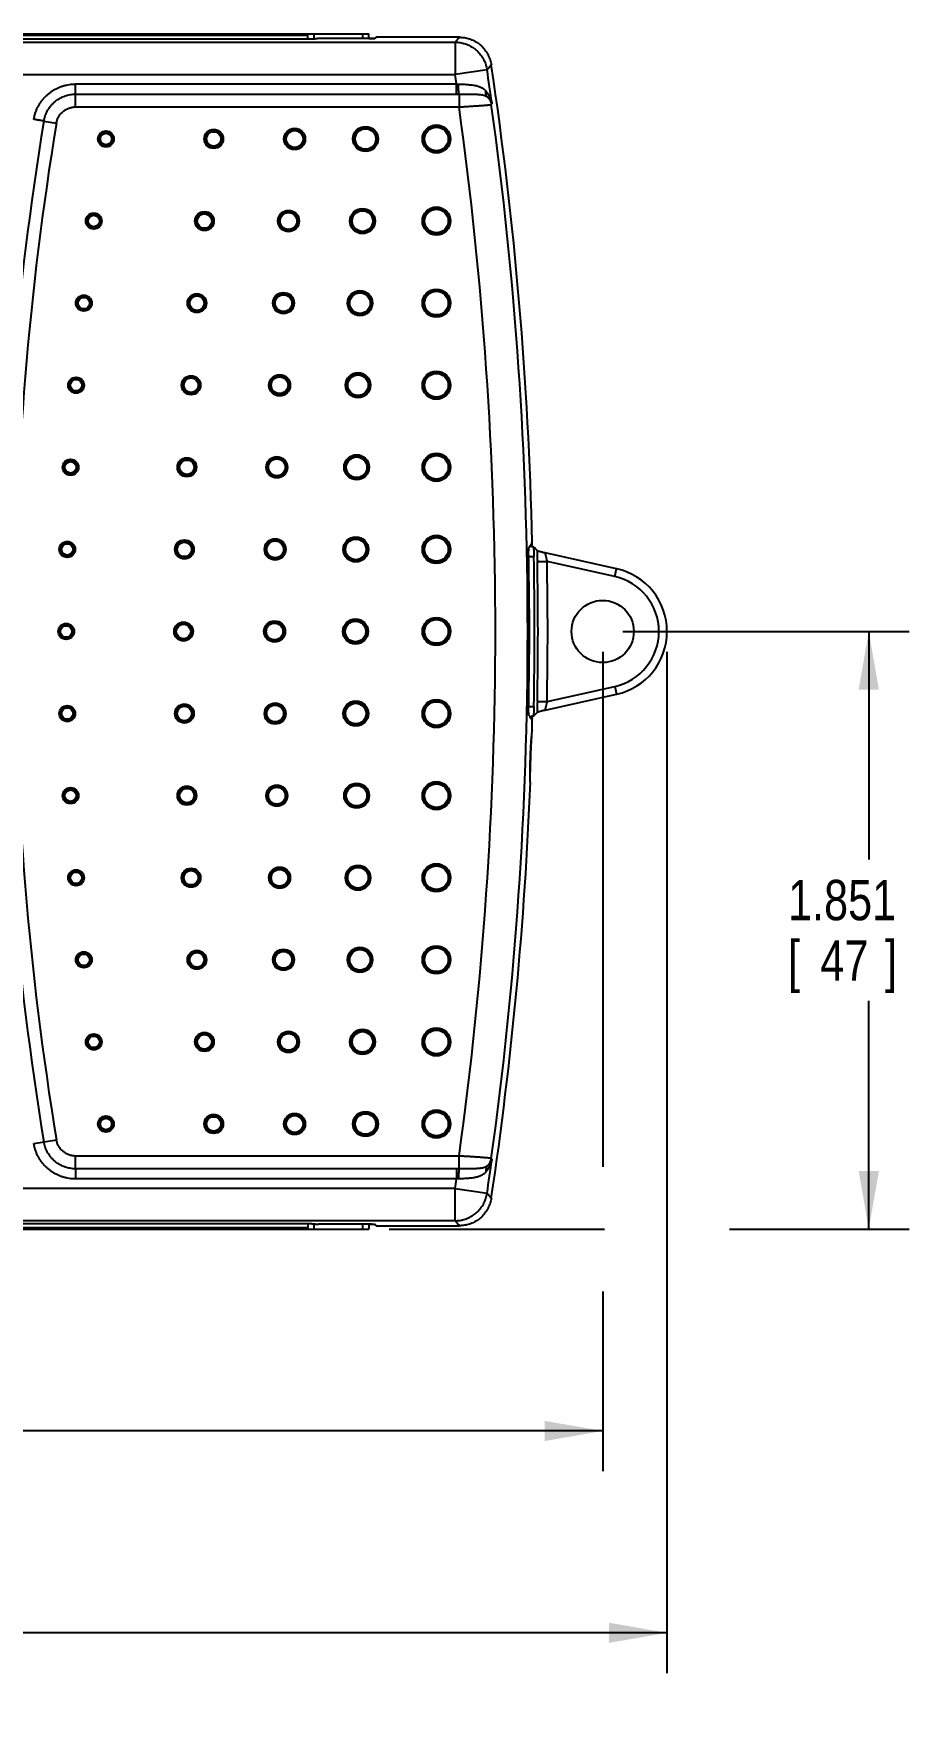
# Model space of a CAD drawing. Header units: inches. Extents: x 0 to 34, y 0 to 22.
# Drawn here: x 19.19 to 21.9, y 9.24 to 14.48 of the extents above; entities that cross this region are included whole.
import ezdxf

# ---------------------------------------------------------------- set-up
doc = ezdxf.new("R2010")
doc.units = ezdxf.units.IN
doc.header["$LTSCALE"] = 1.87
doc.header["$MEASUREMENT"] = 0
doc.layers.get('0').update_dxf_attribs({"linetype": 'CONTINUOUS'})
doc.layers.add('DIMENSIONS', color=7, linetype='CONTINUOUS')
doc.styles.get("Standard").update_dxf_attribs({"font": 'txt', "width": 0.8})
doc.dimstyles.new('DIMSTYLE_1', dxfattribs={"dimtxt": 0.125, "dimasz": 0.18, "dimexe": 0.18, "dimexo": 0.0625, "dimgap": 0.09, "dimtad": 0, "dimtih": 1, "dimtoh": 1, "dimdec": 3, "dimzin": 4, "dimdsep": 46, "dimtxsty": 'STANDARD', "dimblk": '_FILLED', "dimblk1": '_FILLED', "dimblk2": '_FILLED', "dimcen": 0.09, "dimadec": 0, "dimazin": 0, "dimtp": 0.01, "dimtm": 0.01, "dimtfac": 1, "dimtdec": 3, "dimtofl": 0, "dimtmove": 0, "dimatfit": 3, "dimldrblk": '_FILLED', "dimfxl": 1, "dimtolj": 1, "dimtzin": 4, "dimarcsym": 0})

# ---------------------------------------------------------------- blocks, each defined once
blk = doc.blocks.new('_FILLED')
at = {"color": 0, "linetype": 'BYBLOCK'}
blk.add_solid([(0, 0), (-1, 0.174), (-1, -0.174)], dxfattribs=at)
blk = doc.blocks.new('*D5')
at = {"layer": 'DIMENSIONS', "color": 2, "linetype": 'CONTINUOUS'}
for p, q in [((21.0149, 12.6287), (21.9015, 12.6287)), ((21.7765, 12.6287), (21.7765, 11.9222)), ((21.7765, 10.7782), (21.7765, 11.4847)), ((20.2912, 10.7782), (20.9583, 10.7782)), ((21.3447, 10.7782), (21.9015, 10.7782))]:
    blk.add_line(p, q, dxfattribs=at)
at = {"layer": 'DIMENSIONS', "color": 2, "linetype": 'CONTINUOUS', "xscale": 0.18, "yscale": 0.18, "zscale": 0.18}
for p, rotation in [((21.7765, 12.6287), 90), ((21.7765, 10.7782), 270)]:
    blk.add_blockref('_FILLED', p, dxfattribs=dict(at, rotation=rotation))
at = {"layer": 'DIMENSIONS', "color": 2, "linetype": 'CONTINUOUS', "width": 0.8}
for s, p in [('1.851', (21.5265, 11.7347)), ('[', (21.5265, 11.5472)), ('47', (21.6265, 11.5472)), (']', (21.8265, 11.5472))]:
    blk.add_text(s, height=0.125, dxfattribs=at).set_placement(p)
blk = doc.blocks.new('*D6')
at = {"layer": 'DIMENSIONS', "color": 2, "linetype": 'CONTINUOUS'}
for p, q in [((14.0876, 12.5662), (14.0876, 9.4032)), ((21.1515, 12.5662), (21.1515, 9.4032)), ((14.0876, 9.5282), (17.1571, 9.5282)), ((21.1515, 9.5282), (18.0821, 9.5282))]:
    blk.add_line(p, q, dxfattribs=at)
at = {"layer": 'DIMENSIONS', "color": 2, "linetype": 'CONTINUOUS', "xscale": 0.18, "yscale": 0.18, "zscale": 0.18, "rotation": 180}
blk.add_blockref('_FILLED', (14.0876, 9.5282), dxfattribs=at)
at = {"layer": 'DIMENSIONS', "color": 2, "linetype": 'CONTINUOUS', "xscale": 0.18, "yscale": 0.18, "zscale": 0.18}
blk.add_blockref('_FILLED', (21.1515, 9.5282), dxfattribs=at)
at = {"layer": 'DIMENSIONS', "color": 2, "linetype": 'CONTINUOUS', "width": 0.8}
for s, p in [('7.064', (17.2196, 9.4657)), ('[', (17.2196, 9.2782)), ('179.42', (17.3196, 9.2782)), (']', (17.9196, 9.2782))]:
    blk.add_text(s, height=0.125, dxfattribs=at).set_placement(p)
blk = doc.blocks.new('*D7')
at = {"layer": 'DIMENSIONS', "color": 2, "linetype": 'CONTINUOUS'}
for p, q in [((14.0876, 12.5662), (14.0876, 10.0282)), ((20.9524, 12.5662), (20.9524, 10.9714)), ((20.9524, 10.585), (20.9524, 10.0282)), ((14.0876, 10.1532), (17.0575, 10.1532)), ((20.9524, 10.1532), (17.9825, 10.1532))]:
    blk.add_line(p, q, dxfattribs=at)
at = {"layer": 'DIMENSIONS', "color": 2, "linetype": 'CONTINUOUS', "xscale": 0.18, "yscale": 0.18, "zscale": 0.18, "rotation": 180}
blk.add_blockref('_FILLED', (14.0876, 10.1532), dxfattribs=at)
at = {"layer": 'DIMENSIONS', "color": 2, "linetype": 'CONTINUOUS', "xscale": 0.18, "yscale": 0.18, "zscale": 0.18}
blk.add_blockref('_FILLED', (20.9524, 10.1532), dxfattribs=at)
at = {"layer": 'DIMENSIONS', "color": 2, "linetype": 'CONTINUOUS', "width": 0.8}
for s, p in [('6.865', (17.12, 10.0907)), ('[', (17.12, 9.9032)), ('174.37', (17.22, 9.9032)), (']', (17.82, 9.9032))]:
    blk.add_text(s, height=0.125, dxfattribs=at).set_placement(p)

msp = doc.modelspace()

# ---------------------------------------------------------------- linework, layer by layer
at = {"color": 7, "linetype": 'CONTINUOUS'}
for p, q in [((17.4197, 14.4792), (20.2287, 14.4792)), ((20.0519, 14.4627), (17.5973, 14.4627)), ((17.6087, 14.4753), (20.0398, 14.4753)), ((20.0398, 14.4627), (20.0398, 14.4792)), ((20.0594, 14.4628), (20.0594, 14.4792)), ((20.0628, 14.4639), (20.0619, 14.463)), ((20.2375, 14.4643), (20.0728, 14.4643)), ((20.2091, 14.4792), (20.2091, 14.4643)), ((20.2287, 14.4643), (20.2287, 14.4792)), ((20.2516, 14.4687), (20.2475, 14.4646)), ((20.2514, 14.4687), (20.2483, 14.4656)), ((20.2483, 14.4656), (20.2483, 14.4654)), ((20.5087, 14.4687), (20.2514, 14.4687)), ((20.2514, 14.4685), (20.2514, 14.4687)), ((14.3298, 14.4533), (20.4954, 14.4533)), ((20.4954, 14.4533), (20.4954, 14.3534)), ((20.5943, 14.368), (20.4954, 14.3534)), ((14.3298, 14.3534), (20.4954, 14.3534)), ((19.32, 14.253), (19.32, 14.324)), ((19.32, 14.324), (20.4997, 14.324)), ((20.4997, 14.2924), (20.4997, 14.324)), ((19.32, 14.2924), (20.4997, 14.2924)), ((19.32, 14.253), (20.5077, 14.253)), ((20.5077, 14.2925), (20.5077, 14.253)), ((19.2219, 14.2092), (19.2609, 14.2028)), ((20.7273, 12.8931), (20.7321, 12.8931)), ((20.7344, 12.8978), (20.7303, 12.8978)), ((20.738, 12.891), (20.7319, 12.891)), ((20.7232, 12.8612), (20.7393, 12.8612)), ((20.7501, 12.845), (20.7801, 12.8455)), ((20.7744, 12.8724), (20.7734, 12.8727)), ((20.9957, 12.8231), (20.7744, 12.8724)), ((20.9903, 12.7987), (20.7801, 12.8455)), ((20.9903, 12.7987), (20.9957, 12.8231)), ((20.7744, 12.385), (20.9957, 12.4344)), ((20.7801, 12.4119), (20.9903, 12.4588)), ((20.9903, 12.4588), (20.9957, 12.4344)), ((20.7232, 12.3963), (20.7393, 12.3963)), ((20.7501, 12.4124), (20.7801, 12.4119)), ((20.7734, 12.3848), (20.7744, 12.385)), ((20.7273, 12.3643), (20.7321, 12.3643)), ((20.7344, 12.3596), (20.7303, 12.3596)), ((20.738, 12.3665), (20.7319, 12.3665)), ((20.7329, 12.3029), (20.7325, 12.3029)), ((20.7283, 12.1646), (20.7279, 12.1646)), ((19.1908, 11.0431), (19.2609, 11.0546)), ((20.5077, 11.0044), (19.32, 11.0044)), ((19.32, 10.965), (19.32, 11.0044)), ((20.5077, 10.965), (20.5077, 11.0044)), ((20.4997, 10.965), (19.32, 10.965)), ((20.4997, 10.965), (20.4997, 10.9334)), ((20.4954, 10.9041), (14.3298, 10.9041)), ((20.4997, 10.9334), (19.32, 10.9334)), ((20.4954, 10.9041), (20.5943, 10.8895)), ((20.4954, 10.8041), (20.4954, 10.9041)), ((20.4954, 10.8041), (14.3298, 10.8041)), ((20.0519, 10.7948), (17.5973, 10.7948)), ((20.0398, 10.7948), (20.0398, 10.7782)), ((20.0594, 10.7782), (20.0594, 10.7946)), ((17.4197, 10.7782), (20.2287, 10.7782)), ((20.0398, 10.7822), (17.6087, 10.7822)), ((20.0628, 10.7935), (20.0619, 10.7944)), ((20.2375, 10.7932), (20.0728, 10.7932)), ((20.2091, 10.7932), (20.2091, 10.7782)), ((20.2287, 10.7932), (20.2287, 10.7782)), ((20.2516, 10.7887), (20.2475, 10.7928)), ((20.2483, 10.792), (20.2483, 10.7918)), ((20.2514, 10.7887), (20.2483, 10.7918)), ((20.2514, 10.7887), (20.2514, 10.7889)), ((20.2514, 10.7887), (20.5087, 10.7887))]:
    msp.add_line(p, q, dxfattribs=at)
for centre, radius in [((19.4142, 14.1537), 0.0248), ((19.4142, 14.1537), 0.0213), ((19.4142, 14.1537), 0.0212), ((19.4142, 14.1537), 0.0177), ((19.7478, 14.1537), 0.0295), ((19.7478, 14.1537), 0.026), ((19.7478, 14.1537), 0.0259), ((19.7478, 14.1537), 0.0224), ((19.9985, 14.1537), 0.033), ((19.9985, 14.1537), 0.0295), ((19.9985, 14.1537), 0.0295), ((19.9985, 14.1537), 0.026), ((20.218, 14.1537), 0.0389), ((20.218, 14.1537), 0.0354), ((20.218, 14.1537), 0.0354), ((20.218, 14.1537), 0.0319), ((20.4376, 14.1537), 0.0436), ((20.4376, 14.1537), 0.0401), ((20.4376, 14.1537), 0.0401), ((20.4376, 14.1537), 0.0366), ((20.4376, 13.8996), 0.0436), ((20.4376, 13.8996), 0.0401), ((20.4376, 13.8996), 0.0401), ((19.3764, 13.8996), 0.0248), ((19.3764, 13.8996), 0.0213), ((19.3764, 13.8996), 0.0212), ((19.3764, 13.8996), 0.0177), ((19.7192, 13.8996), 0.0295), ((19.7192, 13.8996), 0.026), ((19.7192, 13.8996), 0.0259), ((19.7192, 13.8996), 0.0224), ((19.9795, 13.8996), 0.033), ((19.9795, 13.8996), 0.0295), ((19.9795, 13.8996), 0.0295), ((19.9795, 13.8996), 0.026), ((20.2085, 13.8996), 0.0389), ((20.2085, 13.8996), 0.0354), ((20.2085, 13.8996), 0.0354), ((20.2085, 13.8996), 0.0319), ((20.4376, 13.8996), 0.0366), ((19.964, 13.6454), 0.033), ((20.2008, 13.6454), 0.0389), ((20.2008, 13.6454), 0.0354), ((20.2008, 13.6454), 0.0354), ((20.2008, 13.6454), 0.0319), ((20.4376, 13.6454), 0.0436), ((20.4376, 13.6454), 0.0401), ((20.4376, 13.6454), 0.0401), ((20.4376, 13.6454), 0.0366), ((19.3456, 13.6454), 0.0248), ((19.3456, 13.6454), 0.0213), ((19.3456, 13.6454), 0.0212), ((19.3456, 13.6454), 0.0177), ((19.6958, 13.6454), 0.0295), ((19.6958, 13.6454), 0.026), ((19.6958, 13.6454), 0.0259), ((19.6958, 13.6454), 0.0224), ((19.964, 13.6454), 0.0295), ((19.964, 13.6454), 0.0295), ((19.964, 13.6454), 0.026), ((19.3217, 13.3912), 0.0248), ((19.6777, 13.3912), 0.0295), ((19.6777, 13.3912), 0.026), ((19.6777, 13.3912), 0.0259), ((19.9519, 13.3912), 0.033), ((19.9519, 13.3912), 0.0295), ((19.9519, 13.3912), 0.0295), ((19.9519, 13.3912), 0.026), ((20.1947, 13.3912), 0.0389), ((20.1947, 13.3912), 0.0354), ((20.1947, 13.3912), 0.0354), ((20.1947, 13.3912), 0.0319), ((20.4376, 13.3912), 0.0436), ((20.4376, 13.3912), 0.0401), ((20.4376, 13.3912), 0.0401), ((20.4376, 13.3912), 0.0366), ((19.3217, 13.3912), 0.0212), ((19.3217, 13.3912), 0.0213), ((19.3217, 13.3912), 0.0177), ((19.6777, 13.3912), 0.0224), ((19.3046, 13.1371), 0.0248), ((19.3046, 13.1371), 0.0212), ((19.3046, 13.1371), 0.0213), ((19.3046, 13.1371), 0.0177), ((19.6648, 13.1371), 0.0295), ((19.6648, 13.1371), 0.026), ((19.6648, 13.1371), 0.0259), ((19.6648, 13.1371), 0.0224), ((19.9433, 13.1371), 0.033), ((19.9433, 13.1371), 0.0295), ((19.9433, 13.1371), 0.0295), ((19.9433, 13.1371), 0.026), ((20.1904, 13.1371), 0.0389), ((20.1904, 13.1371), 0.0354), ((20.1904, 13.1371), 0.0354), ((20.1904, 13.1371), 0.0319), ((20.4376, 13.1371), 0.0436), ((20.4376, 13.1371), 0.0401), ((20.4376, 13.1371), 0.0401), ((20.4376, 13.1371), 0.0366), ((19.2944, 12.8829), 0.0248), ((19.2944, 12.8829), 0.0213), ((19.2944, 12.8829), 0.0212), ((19.2944, 12.8829), 0.0177), ((19.657, 12.8829), 0.0295), ((19.657, 12.8829), 0.026), ((19.657, 12.8829), 0.0259), ((19.657, 12.8829), 0.0224), ((19.9381, 12.8829), 0.033), ((19.9381, 12.8829), 0.0295), ((19.9381, 12.8829), 0.0295), ((19.9381, 12.8829), 0.026), ((20.1879, 12.8829), 0.0389), ((20.1879, 12.8829), 0.0354), ((20.1879, 12.8829), 0.0354), ((20.1879, 12.8829), 0.0319), ((20.4376, 12.8829), 0.0436), ((20.4376, 12.8829), 0.0401), ((20.4376, 12.8829), 0.0401), ((20.4376, 12.8829), 0.0366), ((20.9524, 12.6287), 0.0964), ((19.291, 12.6287), 0.0248), ((19.291, 12.6287), 0.0213), ((19.291, 12.6287), 0.0212), ((19.291, 12.6287), 0.0177), ((19.6544, 12.6287), 0.0295), ((19.6544, 12.6287), 0.026), ((19.6544, 12.6287), 0.0259), ((19.6544, 12.6287), 0.0224), ((19.9364, 12.6287), 0.033), ((19.9364, 12.6287), 0.0295), ((19.9364, 12.6287), 0.0295), ((19.9364, 12.6287), 0.026), ((20.187, 12.6287), 0.0389), ((20.187, 12.6287), 0.0354), ((20.187, 12.6287), 0.0354), ((20.187, 12.6287), 0.0319), ((20.4376, 12.6287), 0.0436), ((20.4376, 12.6287), 0.0401), ((20.4376, 12.6287), 0.0401), ((20.4376, 12.6287), 0.0366), ((19.2944, 12.3746), 0.0248), ((19.2944, 12.3746), 0.0213), ((19.2944, 12.3746), 0.0212), ((19.2944, 12.3746), 0.0177), ((19.657, 12.3746), 0.0295), ((19.657, 12.3746), 0.026), ((19.657, 12.3746), 0.0259), ((19.657, 12.3746), 0.0224), ((19.9381, 12.3746), 0.033), ((19.9381, 12.3746), 0.0295), ((19.9381, 12.3746), 0.0295), ((19.9381, 12.3746), 0.026), ((20.1879, 12.3746), 0.0389), ((20.1879, 12.3746), 0.0354), ((20.1879, 12.3746), 0.0354), ((20.1879, 12.3746), 0.0319), ((20.4376, 12.3746), 0.0436), ((20.4376, 12.3746), 0.0401), ((20.4376, 12.3746), 0.0401), ((20.4376, 12.3746), 0.0366), ((20.1904, 12.1204), 0.0389), ((20.4376, 12.1204), 0.0436), ((20.4376, 12.1204), 0.0401), ((20.4376, 12.1204), 0.0401), ((20.4376, 12.1204), 0.0366), ((19.3046, 12.1204), 0.0248), ((19.3046, 12.1204), 0.0213), ((19.3046, 12.1204), 0.0212), ((19.3046, 12.1204), 0.0177), ((19.6648, 12.1204), 0.0295), ((19.6648, 12.1204), 0.026), ((19.6648, 12.1204), 0.0259), ((19.6648, 12.1204), 0.0224), ((19.9433, 12.1204), 0.033), ((19.9433, 12.1204), 0.0295), ((19.9433, 12.1204), 0.0295), ((19.9433, 12.1204), 0.026), ((20.1904, 12.1204), 0.0354), ((20.1904, 12.1204), 0.0354), ((20.1904, 12.1204), 0.0319), ((19.6777, 11.8662), 0.0295), ((19.9519, 11.8662), 0.033), ((19.9519, 11.8662), 0.0295), ((19.9519, 11.8662), 0.0295), ((20.1947, 11.8662), 0.0389), ((20.1947, 11.8662), 0.0354), ((20.1947, 11.8662), 0.0354), ((20.1947, 11.8662), 0.0319), ((20.4376, 11.8662), 0.0436), ((20.4376, 11.8662), 0.0401), ((20.4376, 11.8662), 0.0401), ((20.4376, 11.8662), 0.0366), ((19.3217, 11.8662), 0.0248), ((19.3217, 11.8662), 0.0212), ((19.3217, 11.8662), 0.0213), ((19.3217, 11.8662), 0.0177), ((19.6777, 11.8662), 0.026), ((19.6777, 11.8662), 0.0259), ((19.6777, 11.8662), 0.0224), ((19.9519, 11.8662), 0.026), ((19.3456, 11.6121), 0.0248), ((19.3456, 11.6121), 0.0212), ((19.3456, 11.6121), 0.0213), ((19.6958, 11.6121), 0.0295), ((19.6958, 11.6121), 0.026), ((19.6958, 11.6121), 0.0259), ((19.6958, 11.6121), 0.0224), ((19.964, 11.6121), 0.033), ((19.964, 11.6121), 0.0295), ((19.964, 11.6121), 0.0295), ((19.964, 11.6121), 0.026), ((20.2008, 11.6121), 0.0389), ((20.2008, 11.6121), 0.0354), ((20.2008, 11.6121), 0.0354), ((20.2008, 11.6121), 0.0319), ((20.4376, 11.6121), 0.0436), ((20.4376, 11.6121), 0.0401), ((20.4376, 11.6121), 0.0401), ((20.4376, 11.6121), 0.0366), ((19.3456, 11.6121), 0.0177), ((19.3764, 11.3579), 0.0248), ((19.3764, 11.3579), 0.0213), ((19.3764, 11.3579), 0.0212), ((19.3764, 11.3579), 0.0177), ((19.7192, 11.3579), 0.0295), ((19.7192, 11.3579), 0.026), ((19.7192, 11.3579), 0.0259), ((19.7192, 11.3579), 0.0224), ((19.9795, 11.3579), 0.033), ((19.9795, 11.3579), 0.0295), ((19.9795, 11.3579), 0.0295), ((19.9795, 11.3579), 0.026), ((20.2085, 11.3579), 0.0389), ((20.2085, 11.3579), 0.0354), ((20.2085, 11.3579), 0.0354), ((20.2085, 11.3579), 0.0319), ((20.4376, 11.3579), 0.0436), ((20.4376, 11.3579), 0.0401), ((20.4376, 11.3579), 0.0401), ((20.4376, 11.3579), 0.0366), ((19.4142, 11.1037), 0.0248), ((19.4142, 11.1037), 0.0213), ((19.4142, 11.1037), 0.0212), ((19.4142, 11.1037), 0.0177), ((19.7478, 11.1037), 0.0295), ((19.7478, 11.1037), 0.026), ((19.7478, 11.1037), 0.0259), ((19.7478, 11.1037), 0.0224), ((19.9985, 11.1037), 0.033), ((19.9985, 11.1037), 0.0295), ((19.9985, 11.1037), 0.0295), ((19.9985, 11.1037), 0.026), ((20.218, 11.1037), 0.0389), ((20.218, 11.1037), 0.0354), ((20.218, 11.1037), 0.0354), ((20.218, 11.1037), 0.0319), ((20.4376, 11.1037), 0.0436), ((20.4376, 11.1037), 0.0401), ((20.4376, 11.1037), 0.0401), ((20.4376, 11.1037), 0.0366)]:
    msp.add_circle(centre, radius, dxfattribs=at)
for centre, radius, start, end in [((8.8326, 12.6287), 11.8896, 7.89869, 8.41168), ((8.8326, 12.6287), 11.905, 1.32593, 8.47626), ((8.8326, 12.6287), 11.7896, 8.2674, 8.41168), ((8.8326, 12.6287), 11.7875, 352.07967, 7.92033), ((8.8326, 12.6287), 11.8875, 352.11014, 7.88986), ((28.791, 12.6287), 9.6987, 170.62119, 189.37881), ((28.791, 12.6287), 9.6593, 170.62119, 189.37881), ((8.8324, 12.6287), 11.905, 1.29522, 1.32401), ((8.8326, 12.6287), 11.8928, 358.90693, 1.09307), ((8.8324, 12.6287), 11.9092, 358.88163, 1.11837), ((8.8324, 12.6287), 11.9197, 358.96034, 1.03966), ((8.8324, 12.6287), 11.9497, 358.96034, 1.03966), ((20.9524, 12.6287), 0.1741, 282.5747, 77.4253), ((20.9524, 12.6287), 0.1991, 282.5747, 77.4253), ((8.8326, 12.6287), 11.905, 358.44529, 358.67407), ((8.8324, 12.6287), 11.905, 358.67565, 358.70478), ((8.8324, 12.6287), 11.905, 358.43165, 358.44395), ((8.8326, 12.6287), 11.905, 351.52374, 357.75187), ((8.8324, 12.6287), 11.905, 357.75349, 357.76552), ((8.8326, 12.6287), 11.8896, 351.58832, 352.10131), ((8.8326, 12.6287), 11.7896, 351.58832, 351.7326)]:
    msp.add_arc(centre, radius, start, end, dxfattribs=at)
for points, knots in [([(20.0619, 14.463), (20.0619, 14.463), (20.0617, 14.463), (20.0614, 14.4629), (20.0608, 14.4629), (20.0602, 14.4628), (20.0593, 14.4628), (20.0583, 14.4628), (20.0572, 14.4627), (20.056, 14.4627), (20.0547, 14.4627), (20.0533, 14.4627), (20.0524, 14.4627), (20.0519, 14.4627)], [0, 0, 0, 0, 0.015271, 0.049466, 0.102088, 0.171474, 0.257354, 0.358196, 0.471033, 0.59329, 0.72461, 0.861533, 1, 1, 1, 1]), ([(20.0728, 14.4643), (20.0724, 14.4643), (20.0715, 14.4643), (20.0701, 14.4643), (20.0688, 14.4643), (20.0676, 14.4642), (20.0665, 14.4642), (20.0655, 14.4642), (20.0646, 14.4641), (20.0639, 14.4641), (20.0634, 14.4641), (20.0631, 14.464), (20.0629, 14.464), (20.0628, 14.4639)], [0, 0, 0, 0, 0.138467, 0.27539, 0.40671, 0.528967, 0.641804, 0.742646, 0.828526, 0.897912, 0.950534, 0.984729, 1, 1, 1, 1]), ([(20.2287, 14.4646), (20.2291, 14.4646), (20.2305, 14.4646), (20.2329, 14.4647), (20.2355, 14.4647), (20.237, 14.4648), (20.2375, 14.4648)], [0, 0, 0, 0, 0.132178, 0.484674, 0.814087, 1, 1, 1, 1]), ([(20.2475, 14.4646), (20.2475, 14.4646), (20.2473, 14.4646), (20.247, 14.4645), (20.2464, 14.4645), (20.2458, 14.4644), (20.2449, 14.4644), (20.2439, 14.4644), (20.2428, 14.4643), (20.2416, 14.4643), (20.2403, 14.4643), (20.2389, 14.4643), (20.238, 14.4643), (20.2375, 14.4643)], [0, 0, 0, 0, 0.015271, 0.049466, 0.102088, 0.171474, 0.257354, 0.358196, 0.471033, 0.59329, 0.72461, 0.861533, 1, 1, 1, 1]), ([(20.2385, 14.4648), (20.2393, 14.4649), (20.2408, 14.4649), (20.2429, 14.465), (20.2447, 14.4651), (20.2461, 14.4652), (20.2469, 14.4653), (20.2473, 14.4654)], [0, 0, 0, 0, 0.272622, 0.511464, 0.713939, 0.87731, 1, 1, 1, 1]), ([(20.2473, 14.4654), (20.2475, 14.4654), (20.2478, 14.4655), (20.2482, 14.4655), (20.2483, 14.4656)], [0, 0, 0, 0, 0.676416, 1, 1, 1, 1]), ([(20.4954, 14.4533), (20.4969, 14.455), (20.4999, 14.4584), (20.5043, 14.4636), (20.5073, 14.467), (20.5087, 14.4687)], [0, 0, 0, 0, 0.333165, 0.666506, 1, 1, 1, 1]), ([(20.5087, 14.4687), (20.5114, 14.4687), (20.5166, 14.4685), (20.5245, 14.4676), (20.5322, 14.466), (20.5398, 14.4639), (20.5473, 14.4611), (20.5544, 14.4578), (20.5613, 14.4539), (20.5679, 14.4495), (20.5741, 14.4446), (20.5798, 14.4392), (20.5852, 14.4333), (20.59, 14.4271), (20.5944, 14.4205), (20.5982, 14.4136), (20.6014, 14.4064), (20.6041, 14.3989), (20.6062, 14.3913), (20.6072, 14.3861), (20.6076, 14.3835)], [0, 0, 0, 0, 0.055582, 0.111175, 0.166718, 0.222305, 0.277825, 0.333398, 0.388914, 0.444469, 0.5, 0.555531, 0.611086, 0.666602, 0.722175, 0.777695, 0.833282, 0.888825, 0.944418, 1, 1, 1, 1]), ([(20.4954, 14.4533), (20.4981, 14.4533), (20.5033, 14.4531), (20.5112, 14.4521), (20.5189, 14.4506), (20.5265, 14.4484), (20.534, 14.4457), (20.5411, 14.4423), (20.548, 14.4384), (20.5546, 14.434), (20.5608, 14.4291), (20.5665, 14.4237), (20.5719, 14.4178), (20.5767, 14.4116), (20.5811, 14.405), (20.5849, 14.398), (20.5882, 14.3908), (20.5908, 14.3834), (20.5929, 14.3758), (20.5939, 14.3706), (20.5943, 14.368)], [0, 0, 0, 0, 0.055542, 0.111088, 0.166638, 0.222192, 0.277749, 0.33331, 0.388872, 0.444436, 0.5, 0.555564, 0.611128, 0.66669, 0.722251, 0.777808, 0.833362, 0.888912, 0.944458, 1, 1, 1, 1]), ([(20.5943, 14.368), (20.5958, 14.3697), (20.5987, 14.3732), (20.6031, 14.3783), (20.6061, 14.3818), (20.6076, 14.3835)], [0, 0, 0, 0, 0.333104, 0.666437, 1, 1, 1, 1]), ([(19.1908, 14.2144), (19.1913, 14.2175), (19.1926, 14.2238), (19.1952, 14.233), (19.1985, 14.2422), (19.2025, 14.251), (19.2071, 14.2596), (19.2124, 14.2678), (19.2182, 14.2756), (19.2246, 14.2829), (19.2316, 14.2898), (19.239, 14.2961), (19.2469, 14.3018), (19.2551, 14.3069), (19.2638, 14.3114), (19.2727, 14.3153), (19.282, 14.3185), (19.2914, 14.3209), (19.3009, 14.3227), (19.3105, 14.3237), (19.3169, 14.324), (19.32, 14.324)], [0, 0, 0, 0, 0.051868, 0.10409, 0.156627, 0.209381, 0.262261, 0.315178, 0.368048, 0.420852, 0.473615, 0.526362, 0.579123, 0.631923, 0.68479, 0.737705, 0.790586, 0.843342, 0.895884, 0.948116, 1, 1, 1, 1]), ([(20.4997, 14.324), (20.5004, 14.324), (20.5018, 14.3239), (20.5038, 14.3238), (20.5051, 14.3238), (20.5058, 14.3238)], [0, 0, 0, 0, 0.333979, 0.667361, 1, 1, 1, 1]), ([(20.5058, 14.3238), (20.5085, 14.3237), (20.5137, 14.3235), (20.5215, 14.3231), (20.5292, 14.3227), (20.5367, 14.3222), (20.5439, 14.3215), (20.5508, 14.3206), (20.5573, 14.3196), (20.5634, 14.3182), (20.5691, 14.3165), (20.5743, 14.3145), (20.5791, 14.3121), (20.5834, 14.3093), (20.5872, 14.3062), (20.5895, 14.3039), (20.5906, 14.3027)], [0, 0, 0, 0, 0.08824, 0.175767, 0.261895, 0.345888, 0.426926, 0.50442, 0.578059, 0.647785, 0.713752, 0.776178, 0.835398, 0.891947, 0.946531, 1, 1, 1, 1]), ([(20.5077, 14.2925), (20.5076, 14.2927), (20.5075, 14.2933), (20.5073, 14.2944), (20.5071, 14.2959), (20.5069, 14.2976), (20.5067, 14.2997), (20.5065, 14.302), (20.5064, 14.3046), (20.5063, 14.3075), (20.5061, 14.3105), (20.506, 14.3137), (20.5059, 14.317), (20.5059, 14.3203), (20.5058, 14.3226), (20.5058, 14.3238)], [0, 0, 0, 0, 0.024551, 0.060157, 0.106547, 0.163247, 0.229637, 0.304967, 0.388382, 0.478926, 0.575562, 0.677179, 0.782606, 0.89063, 1, 1, 1, 1]), ([(19.2219, 14.2092), (19.2224, 14.2119), (19.2235, 14.2173), (19.2259, 14.2253), (19.2288, 14.2329), (19.2325, 14.2403), (19.2367, 14.2474), (19.2414, 14.2541), (19.2468, 14.2604), (19.2526, 14.2662), (19.2588, 14.2715), (19.2655, 14.2763), (19.2726, 14.2805), (19.28, 14.2841), (19.2876, 14.2871), (19.2955, 14.2895), (19.3036, 14.2912), (19.3118, 14.2922), (19.3173, 14.2924), (19.32, 14.2924)], [0, 0, 0, 0, 0.059027, 0.118004, 0.176898, 0.235721, 0.294492, 0.353233, 0.411954, 0.470661, 0.529362, 0.588069, 0.646789, 0.705526, 0.764294, 0.823114, 0.882007, 0.940982, 1, 1, 1, 1]), ([(19.2609, 14.2028), (19.2611, 14.2045), (19.2619, 14.2079), (19.2634, 14.213), (19.2653, 14.2179), (19.2677, 14.2226), (19.2706, 14.2271), (19.2738, 14.2313), (19.2773, 14.2352), (19.2812, 14.2388), (19.2854, 14.2421), (19.2898, 14.2449), (19.2945, 14.2474), (19.2994, 14.2494), (19.3044, 14.251), (19.3096, 14.2522), (19.3148, 14.2528), (19.3183, 14.253), (19.32, 14.253)], [0, 0, 0, 0, 0.061682, 0.123904, 0.186497, 0.249298, 0.312143, 0.374882, 0.437496, 0.500046, 0.562597, 0.625209, 0.687938, 0.750765, 0.813545, 0.876118, 0.938326, 1, 1, 1, 1]), ([(20.4997, 14.2924), (20.5006, 14.2924), (20.5024, 14.2924), (20.5051, 14.2924), (20.5068, 14.2925), (20.5077, 14.2925)], [0, 0, 0, 0, 0.333564, 0.666915, 1, 1, 1, 1]), ([(20.5077, 14.2925), (20.5102, 14.2925), (20.5151, 14.2925), (20.5224, 14.2925), (20.5297, 14.2925), (20.5368, 14.2925), (20.5438, 14.2925), (20.5507, 14.2924), (20.5573, 14.2923), (20.5637, 14.292), (20.5697, 14.2916), (20.5753, 14.291), (20.5805, 14.2902), (20.5852, 14.2891), (20.5893, 14.2876), (20.5928, 14.2859), (20.5949, 14.2844), (20.5958, 14.2837)], [0, 0, 0, 0, 0.082483, 0.164278, 0.245173, 0.325007, 0.403475, 0.480074, 0.554247, 0.625354, 0.692799, 0.756029, 0.814571, 0.868023, 0.916414, 0.960173, 1, 1, 1, 1]), ([(20.5077, 14.253), (20.5104, 14.2531), (20.5158, 14.2534), (20.5239, 14.2539), (20.5318, 14.2544), (20.5395, 14.2549), (20.5471, 14.2553), (20.5543, 14.2558), (20.5613, 14.2563), (20.5679, 14.2567), (20.5741, 14.2572), (20.5799, 14.2576), (20.5853, 14.258), (20.5901, 14.2584), (20.5943, 14.2588), (20.598, 14.2591), (20.6012, 14.2595), (20.6037, 14.2598), (20.6056, 14.26), (20.6068, 14.2603), (20.6074, 14.2604), (20.6076, 14.2605)], [0, 0, 0, 0, 0.081187, 0.161743, 0.241127, 0.318829, 0.394368, 0.467276, 0.537105, 0.603424, 0.665819, 0.723896, 0.777279, 0.825602, 0.868534, 0.905785, 0.937116, 0.962327, 0.981264, 0.993825, 1, 1, 1, 1]), ([(20.5958, 14.2837), (20.5953, 14.2843), (20.5942, 14.2855), (20.5929, 14.2875), (20.5919, 14.2897), (20.5911, 14.2921), (20.5905, 14.2946), (20.5903, 14.2973), (20.5903, 14.3), (20.5904, 14.3018), (20.5905, 14.3027)], [0, 0, 0, 0, 0.116096, 0.233663, 0.353368, 0.475813, 0.601461, 0.730621, 0.863448, 1, 1, 1, 1]), ([(20.5906, 14.3027), (20.592, 14.301), (20.5949, 14.2974), (20.5989, 14.2915), (20.6024, 14.2849), (20.6054, 14.2778), (20.6078, 14.2704), (20.6089, 14.2652), (20.6094, 14.2626)], [0, 0, 0, 0, 0.150559, 0.309442, 0.475397, 0.647157, 0.822679, 1, 1, 1, 1]), ([(20.5958, 14.2837), (20.5971, 14.2827), (20.5996, 14.2804), (20.6029, 14.2766), (20.6057, 14.2723), (20.608, 14.2676), (20.609, 14.2643), (20.6094, 14.2626)], [0, 0, 0, 0, 0.194725, 0.39362, 0.595399, 0.798172, 1, 1, 1, 1]), ([(20.5958, 14.2837), (20.5967, 14.2828), (20.5984, 14.281), (20.6008, 14.278), (20.6028, 14.2748), (20.6045, 14.2714), (20.6059, 14.2679), (20.6069, 14.2642), (20.6074, 14.2618), (20.6076, 14.2605)], [0, 0, 0, 0, 0.142848, 0.285751, 0.428645, 0.571527, 0.714396, 0.857249, 1, 1, 1, 1]), ([(20.6076, 14.2605), (20.6078, 14.2607), (20.6082, 14.2612), (20.6088, 14.2619), (20.6092, 14.2624), (20.6094, 14.2626)], [0, 0, 0, 0, 0.333323, 0.666657, 1, 1, 1, 1]), ([(19.2219, 14.2092), (19.2217, 14.2093), (19.2211, 14.2094), (19.22, 14.2096), (19.2185, 14.2098), (19.2168, 14.2101), (19.2147, 14.2104), (19.2124, 14.2108), (19.2098, 14.2112), (19.207, 14.2117), (19.204, 14.2122), (19.2008, 14.2127), (19.1976, 14.2133), (19.1942, 14.2138), (19.1919, 14.2142), (19.1908, 14.2144)], [0, 0, 0, 0, 0.024026, 0.059415, 0.105752, 0.162501, 0.229001, 0.304478, 0.388052, 0.478751, 0.575522, 0.677238, 0.78271, 0.890701, 1, 1, 1, 1]), ([(20.7237, 12.8875), (20.7249, 12.8894), (20.7273, 12.8931), (20.7309, 12.8986), (20.7332, 12.9023), (20.7344, 12.9042)], [0, 0, 0, 0, 0.333192, 0.666525, 1, 1, 1, 1]), ([(20.7321, 12.8931), (20.7321, 12.893), (20.732, 12.8926), (20.7319, 12.8919), (20.7319, 12.8913), (20.7319, 12.891)], [0, 0, 0, 0, 0.170341, 0.504399, 1, 1, 1, 1]), ([(20.7321, 12.8931), (20.7324, 12.8936), (20.7329, 12.8947), (20.7336, 12.8963), (20.7341, 12.8973), (20.7344, 12.8978)], [0, 0, 0, 0, 0.333319, 0.666652, 1, 1, 1, 1]), ([(20.7499, 12.8793), (20.7485, 12.8806), (20.7459, 12.8832), (20.742, 12.8871), (20.7393, 12.8897), (20.738, 12.891)], [0, 0, 0, 0, 0.333469, 0.666802, 1, 1, 1, 1]), ([(20.738, 12.891), (20.738, 12.8905), (20.7381, 12.8894), (20.7383, 12.8876), (20.7384, 12.8855), (20.7386, 12.8832), (20.7387, 12.8805), (20.7388, 12.8777), (20.739, 12.8746), (20.7391, 12.8714), (20.7392, 12.868), (20.7392, 12.8646), (20.7393, 12.8623), (20.7393, 12.8612)], [0, 0, 0, 0, 0.048595, 0.108671, 0.179237, 0.259026, 0.34785, 0.444663, 0.547736, 0.655692, 0.768318, 0.883777, 1, 1, 1, 1]), ([(20.7233, 12.8556), (20.7233, 12.8567), (20.7232, 12.859), (20.7232, 12.8625), (20.7232, 12.8658), (20.7231, 12.869), (20.7231, 12.872), (20.7231, 12.8749), (20.7232, 12.8775), (20.7232, 12.8799), (20.7232, 12.882), (20.7233, 12.8838), (20.7234, 12.8852), (20.7235, 12.8863), (20.7236, 12.8871), (20.7236, 12.8874), (20.7237, 12.8875)], [0, 0, 0, 0, 0.108314, 0.215296, 0.31982, 0.420484, 0.516294, 0.605965, 0.68856, 0.763072, 0.828608, 0.884477, 0.929938, 0.964562, 0.98793, 1, 1, 1, 1]), ([(20.7499, 12.8793), (20.75, 12.8792), (20.7503, 12.8792), (20.7511, 12.879), (20.7522, 12.8789), (20.7531, 12.8788), (20.7536, 12.8787)], [0, 0, 0, 0, 0.095265, 0.298727, 0.609172, 1, 1, 1, 1]), ([(20.7499, 12.8793), (20.7499, 12.8779), (20.7499, 12.875), (20.7499, 12.8705), (20.7499, 12.8657), (20.7499, 12.8606), (20.75, 12.8555), (20.75, 12.8502), (20.7501, 12.8467), (20.7501, 12.845)], [0, 0, 0, 0, 0.12304, 0.255636, 0.396285, 0.543126, 0.694119, 0.847125, 1, 1, 1, 1]), ([(20.7536, 12.8779), (20.7537, 12.8779), (20.7539, 12.8779), (20.7542, 12.8778), (20.7544, 12.8777), (20.7546, 12.8777), (20.7548, 12.8776), (20.7549, 12.8776), (20.7551, 12.8775), (20.7553, 12.8775), (20.7555, 12.8775), (20.7556, 12.8774), (20.7556, 12.8774)], [0, 0, 0, 0, 0.218351, 0.32227, 0.409257, 0.496168, 0.582219, 0.666778, 0.749399, 0.831196, 0.914058, 1, 1, 1, 1]), ([(20.7556, 12.8774), (20.7564, 12.8772), (20.7583, 12.8766), (20.7613, 12.8758), (20.765, 12.8748), (20.7692, 12.8738), (20.772, 12.873), (20.7735, 12.8727)], [0, 0, 0, 0, 0.137403, 0.307834, 0.515336, 0.763338, 1, 1, 1, 1]), ([(20.7744, 12.8724), (20.7743, 12.8724), (20.7742, 12.8724), (20.7741, 12.872), (20.7741, 12.8715), (20.7742, 12.8707), (20.7743, 12.8696), (20.7746, 12.8682), (20.7749, 12.8666), (20.7753, 12.8647), (20.7757, 12.8626), (20.7763, 12.8602), (20.7769, 12.8576), (20.7776, 12.8548), (20.7784, 12.8518), (20.7792, 12.8487), (20.7798, 12.8466), (20.7801, 12.8455)], [0, 0, 0, 0, 0.003831, 0.014304, 0.034035, 0.063727, 0.103468, 0.153229, 0.212928, 0.282483, 0.361805, 0.450494, 0.547918, 0.653057, 0.764519, 0.880725, 1, 1, 1, 1]), ([(20.7237, 12.3699), (20.7236, 12.37), (20.7236, 12.3704), (20.7235, 12.3711), (20.7234, 12.3722), (20.7233, 12.3737), (20.7232, 12.3754), (20.7232, 12.3775), (20.7232, 12.3799), (20.7231, 12.3825), (20.7231, 12.3854), (20.7231, 12.3884), (20.7232, 12.3917), (20.7232, 12.395), (20.7232, 12.3984), (20.7233, 12.4007), (20.7233, 12.4018)], [0, 0, 0, 0, 0.01207, 0.035438, 0.070062, 0.115523, 0.171392, 0.236928, 0.31144, 0.394035, 0.483706, 0.579516, 0.68018, 0.784704, 0.891686, 1, 1, 1, 1]), ([(20.7237, 12.3699), (20.7249, 12.368), (20.7273, 12.3643), (20.7309, 12.3588), (20.7332, 12.3551), (20.7344, 12.3532)], [0, 0, 0, 0, 0.333192, 0.666525, 1, 1, 1, 1]), ([(20.7393, 12.3963), (20.7393, 12.3951), (20.7392, 12.3928), (20.7392, 12.3894), (20.7391, 12.3861), (20.739, 12.3828), (20.7388, 12.3798), (20.7387, 12.3769), (20.7386, 12.3743), (20.7384, 12.3719), (20.7383, 12.3698), (20.7381, 12.368), (20.738, 12.367), (20.738, 12.3665)], [0, 0, 0, 0, 0.116223, 0.231682, 0.344308, 0.452264, 0.555337, 0.65215, 0.740974, 0.820763, 0.891329, 0.951405, 1, 1, 1, 1]), ([(20.738, 12.3665), (20.7393, 12.3678), (20.742, 12.3704), (20.7459, 12.3742), (20.7485, 12.3768), (20.7499, 12.3781)], [0, 0, 0, 0, 0.333198, 0.666531, 1, 1, 1, 1]), ([(20.7501, 12.4124), (20.7501, 12.4107), (20.75, 12.4072), (20.75, 12.402), (20.7499, 12.3968), (20.7499, 12.3918), (20.7499, 12.387), (20.7499, 12.3824), (20.7499, 12.3795), (20.7499, 12.3781)], [0, 0, 0, 0, 0.152853, 0.305844, 0.456832, 0.603677, 0.744335, 0.876946, 1, 1, 1, 1]), ([(20.7536, 12.3787), (20.7531, 12.3787), (20.7522, 12.3786), (20.7511, 12.3784), (20.7503, 12.3783), (20.75, 12.3782), (20.7499, 12.3781)], [0, 0, 0, 0, 0.388646, 0.698648, 0.903332, 1, 1, 1, 1]), ([(20.7556, 12.38), (20.7556, 12.38), (20.7555, 12.38), (20.7553, 12.3799), (20.7551, 12.3799), (20.755, 12.3799), (20.7548, 12.3798), (20.7547, 12.3798), (20.7545, 12.3797), (20.7544, 12.3797), (20.7542, 12.3796), (20.7539, 12.3796), (20.7537, 12.3795), (20.7535, 12.3795)], [0, 0, 0, 0, 0.07951, 0.157029, 0.233412, 0.309462, 0.385835, 0.462606, 0.539659, 0.616893, 0.695889, 0.790871, 1, 1, 1, 1]), ([(20.7735, 12.3848), (20.772, 12.3844), (20.7692, 12.3837), (20.765, 12.3826), (20.7613, 12.3816), (20.7583, 12.3808), (20.7564, 12.3803), (20.7556, 12.38)], [0, 0, 0, 0, 0.236074, 0.484102, 0.691896, 0.862579, 1, 1, 1, 1]), ([(20.7801, 12.4119), (20.7798, 12.4108), (20.7792, 12.4087), (20.7784, 12.4056), (20.7776, 12.4027), (20.7769, 12.3999), (20.7763, 12.3972), (20.7757, 12.3949), (20.7753, 12.3927), (20.7749, 12.3908), (20.7746, 12.3892), (20.7743, 12.3878), (20.7742, 12.3868), (20.7741, 12.3859), (20.7741, 12.3854), (20.7742, 12.385), (20.7743, 12.385), (20.7744, 12.385)], [0, 0, 0, 0, 0.119283, 0.235484, 0.346935, 0.452064, 0.54948, 0.638169, 0.717497, 0.787059, 0.846767, 0.896533, 0.936275, 0.965966, 0.985696, 0.996169, 1, 1, 1, 1]), ([(20.7319, 12.3665), (20.7319, 12.3661), (20.7319, 12.3655), (20.732, 12.3648), (20.7321, 12.3644), (20.7321, 12.3643)], [0, 0, 0, 0, 0.495601, 0.829659, 1, 1, 1, 1]), ([(20.7321, 12.3643), (20.7324, 12.3638), (20.7329, 12.3628), (20.7336, 12.3612), (20.7341, 12.3601), (20.7344, 12.3596)], [0, 0, 0, 0, 0.333319, 0.666652, 1, 1, 1, 1]), ([(20.7285, 12.1617), (20.7283, 12.1617), (20.7282, 12.1622), (20.728, 12.163), (20.7279, 12.1645), (20.7277, 12.1665), (20.7276, 12.169), (20.7275, 12.1721), (20.7275, 12.1756), (20.7275, 12.1796), (20.7275, 12.1841), (20.7275, 12.1889), (20.7276, 12.1941), (20.7277, 12.1997), (20.7278, 12.2055), (20.7279, 12.2115), (20.7281, 12.2177), (20.7282, 12.224), (20.7284, 12.2304), (20.7286, 12.2369), (20.7289, 12.2433), (20.7291, 12.2496), (20.7294, 12.2559), (20.7296, 12.2619), (20.7299, 12.2677), (20.7302, 12.2732), (20.7305, 12.2785), (20.7308, 12.2833), (20.7311, 12.2878), (20.7314, 12.2918), (20.7316, 12.2954), (20.7319, 12.2984), (20.7322, 12.301), (20.7324, 12.3029), (20.7327, 12.3044), (20.7329, 12.3052), (20.7331, 12.3057), (20.7332, 12.3057)], [0, 0, 0, 0, 0.002488, 0.008643, 0.01868, 0.032497, 0.050059, 0.071294, 0.095963, 0.123755, 0.154614, 0.188345, 0.224549, 0.262807, 0.303093, 0.345073, 0.388241, 0.432126, 0.476711, 0.52158, 0.566189, 0.610117, 0.653347, 0.695408, 0.735793, 0.77416, 0.810484, 0.844341, 0.87533, 0.903252, 0.92805, 0.94941, 0.967092, 0.981024, 0.991171, 0.997429, 1, 1, 1, 1]), ([(20.7283, 12.1646), (20.7283, 12.1652), (20.7283, 12.1668), (20.7282, 12.1693), (20.7282, 12.1724), (20.7282, 12.176), (20.7282, 12.18), (20.7283, 12.1845), (20.7283, 12.1893), (20.7284, 12.1945), (20.7285, 12.2), (20.7287, 12.2057), (20.7288, 12.2117), (20.729, 12.2179), (20.7292, 12.2241), (20.7294, 12.2305), (20.7296, 12.2369), (20.7298, 12.2432), (20.73, 12.2495), (20.7303, 12.2557), (20.7305, 12.2617), (20.7308, 12.2674), (20.731, 12.2729), (20.7313, 12.2781), (20.7315, 12.283), (20.7318, 12.2874), (20.732, 12.2914), (20.7323, 12.295), (20.7325, 12.2981), (20.7327, 12.3007), (20.7329, 12.3022), (20.7329, 12.3029)], [0, 0, 0, 0, 0.014781, 0.033436, 0.055761, 0.081494, 0.110599, 0.142836, 0.177823, 0.21527, 0.255111, 0.296905, 0.340153, 0.384716, 0.430319, 0.47642, 0.522555, 0.568673, 0.614306, 0.658915, 0.702221, 0.744085, 0.784004, 0.821537, 0.856616, 0.888949, 0.918149, 0.943975, 0.966393, 0.985136, 1, 1, 1, 1]), ([(19.32, 10.9334), (19.3169, 10.9334), (19.3105, 10.9337), (19.3009, 10.9347), (19.2914, 10.9365), (19.282, 10.939), (19.2727, 10.9421), (19.2638, 10.946), (19.2551, 10.9505), (19.2469, 10.9556), (19.239, 10.9614), (19.2316, 10.9677), (19.2246, 10.9745), (19.2182, 10.9818), (19.2124, 10.9896), (19.2071, 10.9978), (19.2025, 11.0064), (19.1985, 11.0153), (19.1952, 11.0244), (19.1926, 11.0337), (19.1913, 11.0399), (19.1908, 11.0431)], [0, 0, 0, 0, 0.051882, 0.104105, 0.156642, 0.209397, 0.262279, 0.315196, 0.368066, 0.420869, 0.473632, 0.526379, 0.57914, 0.631941, 0.684807, 0.737721, 0.790601, 0.843357, 0.895897, 0.948129, 1, 1, 1, 1]), ([(19.32, 10.965), (19.3173, 10.965), (19.3118, 10.9652), (19.3036, 10.9663), (19.2955, 10.968), (19.2876, 10.9703), (19.28, 10.9733), (19.2726, 10.9769), (19.2655, 10.9811), (19.2588, 10.9859), (19.2526, 10.9912), (19.2468, 10.9971), (19.2414, 11.0033), (19.2367, 11.01), (19.2325, 11.0171), (19.2288, 11.0245), (19.2259, 11.0322), (19.2235, 11.0401), (19.2224, 11.0455), (19.2219, 11.0482)], [0, 0, 0, 0, 0.059026, 0.118004, 0.176898, 0.235721, 0.294492, 0.353233, 0.411954, 0.470661, 0.529361, 0.588068, 0.646788, 0.705526, 0.764294, 0.823114, 0.882007, 0.940982, 1, 1, 1, 1]), ([(19.32, 11.0044), (19.3183, 11.0044), (19.3148, 11.0046), (19.3096, 11.0053), (19.3044, 11.0064), (19.2994, 11.008), (19.2945, 11.0101), (19.2898, 11.0125), (19.2853, 11.0154), (19.2812, 11.0186), (19.2773, 11.0222), (19.2738, 11.0261), (19.2706, 11.0304), (19.2677, 11.0349), (19.2653, 11.0396), (19.2634, 11.0445), (19.2619, 11.0495), (19.2611, 11.0529), (19.2609, 11.0546)], [0, 0, 0, 0, 0.061682, 0.123904, 0.186497, 0.249298, 0.312143, 0.374882, 0.437495, 0.500045, 0.562595, 0.625207, 0.687937, 0.750764, 0.813544, 0.876118, 0.938326, 1, 1, 1, 1]), ([(20.6076, 10.9969), (20.6074, 10.9971), (20.6068, 10.9972), (20.6056, 10.9974), (20.6037, 10.9977), (20.6012, 10.998), (20.598, 10.9983), (20.5943, 10.9986), (20.5901, 10.999), (20.5853, 10.9994), (20.5799, 10.9998), (20.5741, 11.0003), (20.5679, 11.0007), (20.5613, 11.0012), (20.5543, 11.0016), (20.5471, 11.0021), (20.5395, 11.0026), (20.5318, 11.0031), (20.5239, 11.0035), (20.5158, 11.004), (20.5104, 11.0043), (20.5077, 11.0044)], [0, 0, 0, 0, 0.006175, 0.018736, 0.037673, 0.062884, 0.094215, 0.131466, 0.174398, 0.222722, 0.276104, 0.334181, 0.396576, 0.462895, 0.532724, 0.605632, 0.681171, 0.758874, 0.838257, 0.918813, 1, 1, 1, 1]), ([(19.32, 10.965), (19.32, 10.9647), (19.32, 10.9641), (19.32, 10.963), (19.32, 10.9616), (19.32, 10.9598), (19.32, 10.9577), (19.32, 10.9553), (19.32, 10.9527), (19.32, 10.9498), (19.32, 10.9468), (19.32, 10.9436), (19.32, 10.9403), (19.32, 10.9369), (19.32, 10.9346), (19.32, 10.9334)], [0, 0, 0, 0, 0.024026, 0.059415, 0.105752, 0.162501, 0.229001, 0.304478, 0.388052, 0.478751, 0.575522, 0.677238, 0.78271, 0.890701, 1, 1, 1, 1]), ([(20.5077, 10.965), (20.5068, 10.965), (20.5051, 10.965), (20.5024, 10.965), (20.5006, 10.965), (20.4997, 10.965)], [0, 0, 0, 0, 0.333089, 0.666438, 1, 1, 1, 1]), ([(20.5077, 10.965), (20.5076, 10.9647), (20.5075, 10.9641), (20.5073, 10.963), (20.5071, 10.9616), (20.5069, 10.9598), (20.5067, 10.9578), (20.5065, 10.9554), (20.5064, 10.9528), (20.5063, 10.95), (20.5061, 10.947), (20.506, 10.9438), (20.5059, 10.9405), (20.5059, 10.9371), (20.5058, 10.9348), (20.5058, 10.9337)], [0, 0, 0, 0, 0.024558, 0.060164, 0.106554, 0.163254, 0.229642, 0.30497, 0.388382, 0.478924, 0.575558, 0.677172, 0.782597, 0.890619, 1, 1, 1, 1]), ([(20.5906, 10.9547), (20.5895, 10.9535), (20.5872, 10.9512), (20.5834, 10.9481), (20.5791, 10.9454), (20.5743, 10.943), (20.5691, 10.941), (20.5634, 10.9393), (20.5573, 10.9379), (20.5508, 10.9368), (20.5439, 10.9359), (20.5367, 10.9353), (20.5292, 10.9347), (20.5215, 10.9343), (20.5137, 10.934), (20.5085, 10.9338), (20.5058, 10.9337)], [0, 0, 0, 0, 0.05342, 0.107994, 0.164538, 0.223757, 0.286185, 0.352158, 0.421889, 0.495534, 0.573037, 0.654083, 0.738085, 0.824224, 0.91176, 1, 1, 1, 1]), ([(20.5958, 10.9738), (20.5949, 10.973), (20.5928, 10.9716), (20.5893, 10.9698), (20.5852, 10.9684), (20.5805, 10.9673), (20.5753, 10.9664), (20.5697, 10.9658), (20.5637, 10.9654), (20.5573, 10.9652), (20.5507, 10.965), (20.5438, 10.9649), (20.5368, 10.9649), (20.5297, 10.9649), (20.5224, 10.9649), (20.5151, 10.9649), (20.5102, 10.965), (20.5077, 10.965)], [0, 0, 0, 0, 0.039836, 0.083597, 0.131988, 0.185441, 0.243983, 0.307214, 0.374658, 0.445765, 0.519936, 0.596533, 0.674998, 0.754831, 0.835725, 0.917518, 1, 1, 1, 1]), ([(20.5958, 10.9738), (20.5953, 10.9732), (20.5942, 10.972), (20.5929, 10.9699), (20.5919, 10.9677), (20.5911, 10.9653), (20.5905, 10.9628), (20.5903, 10.9602), (20.5903, 10.9575), (20.5904, 10.9556), (20.5905, 10.9547)], [0, 0, 0, 0, 0.116202, 0.233768, 0.353474, 0.475921, 0.601569, 0.730728, 0.863553, 1, 1, 1, 1]), ([(20.6094, 10.9948), (20.6089, 10.9922), (20.6078, 10.9871), (20.6054, 10.9796), (20.6024, 10.9725), (20.5989, 10.966), (20.5949, 10.96), (20.592, 10.9564), (20.5906, 10.9547)], [0, 0, 0, 0, 0.177191, 0.352645, 0.524369, 0.690315, 0.849237, 1, 1, 1, 1]), ([(20.5958, 10.9737), (20.5967, 10.9746), (20.5984, 10.9765), (20.6008, 10.9795), (20.6028, 10.9827), (20.6045, 10.986), (20.6059, 10.9896), (20.6069, 10.9932), (20.6074, 10.9957), (20.6076, 10.9969)], [0, 0, 0, 0, 0.142848, 0.285751, 0.428645, 0.571527, 0.714396, 0.857249, 1, 1, 1, 1]), ([(20.6094, 10.9948), (20.609, 10.9932), (20.608, 10.9899), (20.6057, 10.9852), (20.6029, 10.9809), (20.5996, 10.977), (20.5971, 10.9748), (20.5958, 10.9737)], [0, 0, 0, 0, 0.201812, 0.404552, 0.606327, 0.805247, 1, 1, 1, 1]), ([(20.6094, 10.9948), (20.6092, 10.9951), (20.6088, 10.9955), (20.6082, 10.9962), (20.6078, 10.9967), (20.6076, 10.9969)], [0, 0, 0, 0, 0.333326, 0.666659, 1, 1, 1, 1]), ([(20.5058, 10.9337), (20.5051, 10.9337), (20.5038, 10.9336), (20.5018, 10.9335), (20.5004, 10.9335), (20.4997, 10.9334)], [0, 0, 0, 0, 0.332724, 0.666077, 1, 1, 1, 1]), ([(20.4954, 10.8041), (20.498, 10.8041), (20.5033, 10.8043), (20.5111, 10.8053), (20.5188, 10.8068), (20.5263, 10.809), (20.5338, 10.8117), (20.541, 10.815), (20.5479, 10.8189), (20.5544, 10.8233), (20.5607, 10.8283), (20.5664, 10.8337), (20.5718, 10.8395), (20.5767, 10.8458), (20.581, 10.8524), (20.5849, 10.8593), (20.5881, 10.8666), (20.5908, 10.874), (20.5929, 10.8817), (20.5939, 10.8868), (20.5943, 10.8895)], [0, 0, 0, 0, 0.055085, 0.11013, 0.165281, 0.220618, 0.27616, 0.331863, 0.387628, 0.443329, 0.498969, 0.554597, 0.610239, 0.665905, 0.721593, 0.777294, 0.833, 0.888696, 0.944367, 1, 1, 1, 1]), ([(20.6076, 10.8739), (20.6072, 10.8713), (20.6062, 10.8661), (20.6041, 10.8585), (20.6014, 10.8511), (20.5982, 10.8439), (20.5944, 10.8369), (20.59, 10.8303), (20.5852, 10.8241), (20.5798, 10.8183), (20.5741, 10.8129), (20.5679, 10.808), (20.5613, 10.8035), (20.5544, 10.7997), (20.5473, 10.7963), (20.5398, 10.7936), (20.5322, 10.7914), (20.5245, 10.7899), (20.5166, 10.7889), (20.5114, 10.7887), (20.5087, 10.7887)], [0, 0, 0, 0, 0.055582, 0.111175, 0.166718, 0.222305, 0.277825, 0.333398, 0.388914, 0.444469, 0.5, 0.555531, 0.611086, 0.666602, 0.722175, 0.777695, 0.833282, 0.888825, 0.944418, 1, 1, 1, 1]), ([(20.6076, 10.8739), (20.6061, 10.8757), (20.6031, 10.8791), (20.5987, 10.8843), (20.5958, 10.8877), (20.5943, 10.8895)], [0, 0, 0, 0, 0.333563, 0.666896, 1, 1, 1, 1]), ([(20.0519, 10.7948), (20.0524, 10.7948), (20.0533, 10.7948), (20.0547, 10.7947), (20.056, 10.7947), (20.0572, 10.7947), (20.0583, 10.7947), (20.0593, 10.7946), (20.0602, 10.7946), (20.0608, 10.7946), (20.0614, 10.7945), (20.0617, 10.7945), (20.0619, 10.7945), (20.0619, 10.7944)], [0, 0, 0, 0, 0.138467, 0.27539, 0.40671, 0.528967, 0.641804, 0.742646, 0.828526, 0.897912, 0.950534, 0.984729, 1, 1, 1, 1]), ([(20.5087, 10.7887), (20.5073, 10.7904), (20.5043, 10.7939), (20.4999, 10.799), (20.4969, 10.8024), (20.4954, 10.8041)], [0, 0, 0, 0, 0.333494, 0.666835, 1, 1, 1, 1]), ([(20.0628, 10.7935), (20.0629, 10.7935), (20.0631, 10.7934), (20.0634, 10.7934), (20.0639, 10.7933), (20.0646, 10.7933), (20.0655, 10.7933), (20.0665, 10.7932), (20.0676, 10.7932), (20.0688, 10.7932), (20.0701, 10.7932), (20.0715, 10.7932), (20.0724, 10.7932), (20.0728, 10.7932)], [0, 0, 0, 0, 0.015271, 0.049466, 0.102088, 0.171474, 0.257354, 0.358196, 0.471033, 0.59329, 0.72461, 0.861533, 1, 1, 1, 1]), ([(20.2375, 10.7926), (20.237, 10.7926), (20.2355, 10.7927), (20.2329, 10.7928), (20.2305, 10.7928), (20.2291, 10.7928), (20.2287, 10.7928)], [0, 0, 0, 0, 0.185913, 0.515326, 0.867822, 1, 1, 1, 1]), ([(20.2375, 10.7932), (20.238, 10.7932), (20.2389, 10.7932), (20.2403, 10.7931), (20.2416, 10.7931), (20.2428, 10.7931), (20.2439, 10.7931), (20.2449, 10.793), (20.2458, 10.793), (20.2464, 10.793), (20.247, 10.7929), (20.2473, 10.7929), (20.2475, 10.7929), (20.2475, 10.7928)], [0, 0, 0, 0, 0.138467, 0.27539, 0.40671, 0.528967, 0.641804, 0.742646, 0.828526, 0.897912, 0.950534, 0.984729, 1, 1, 1, 1]), ([(20.2473, 10.7921), (20.2469, 10.7921), (20.2461, 10.7922), (20.2447, 10.7923), (20.2429, 10.7924), (20.2408, 10.7925), (20.2393, 10.7926), (20.2385, 10.7926)], [0, 0, 0, 0, 0.12269, 0.286061, 0.488536, 0.727378, 1, 1, 1, 1]), ([(20.2483, 10.7918), (20.2482, 10.7919), (20.2478, 10.792), (20.2475, 10.792), (20.2473, 10.7921)], [0, 0, 0, 0, 0.323584, 1, 1, 1, 1])]:
    msp.add_open_spline(points, degree=3, knots=knots, dxfattribs=at)
for points in [[(20.2375, 14.4648), (20.2378, 14.4648), (20.2382, 14.4648), (20.2385, 14.4648)], [(20.2385, 10.7926), (20.2382, 10.7926), (20.2378, 10.7926), (20.2375, 10.7926)]]:
    msp.add_open_spline(points, degree=3, dxfattribs=at)

# ---------------------------------------------------------------- dimensions: what is measured, and where the dimension line sits
at = {"layer": 'DIMENSIONS', "color": 2, "linetype": 'CONTINUOUS'}
for base, p1, p2, angle, picture, middle in [((21.7765108123, 10.7782198102), (21.0148990702, 12.6287198102), (20.2912386883, 10.7782198102), 270, '*D5', (21.7765108123, 11.7034698102)), ((14.0876, 9.5282), (21.1515, 12.5662), (14.0876, 12.5662), 180, '*D6', (17.6196, 9.4345))]:
    dim = msp.add_linear_dim(base=base, p1=p1, p2=p2, angle=angle, dimstyle='DIMSTYLE_1', dxfattribs=at)
    dim.commit()
    dim.dimension.update_dxf_attribs({"geometry": picture, "text_midpoint": middle, "dimtype": 160})
dim = msp.add_linear_dim(base=(20.9524, 10.1532), p1=(14.0876, 12.5662), p2=(20.9524, 12.5662), dimstyle='DIMSTYLE_1', dxfattribs=at)
dim.commit()
dim.dimension.update_dxf_attribs({"geometry": '*D7', "text_midpoint": (17.52, 10.0595), "dimtype": 160})

doc.saveas('drawing.dxf')
